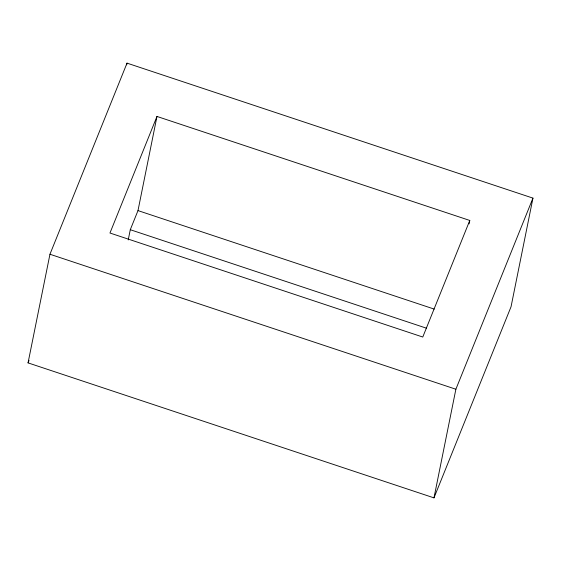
<?xml version="1.0" encoding="UTF-8"?>
<svg xmlns="http://www.w3.org/2000/svg" width="561" height="561" viewBox="0 0 561 561"><rect width="100%" height="100%" fill="white"/><g stroke="black" fill="none" stroke-linecap="round" stroke-linejoin="round"><path stroke-width="0.84" d="M28.05 362.883L49.957 254.245L127.024 63.134L532.95 198.117L511.043 306.755L433.976 497.866L28.05 362.883L29.032 360.457M126.681 64.845L127.024 63.134M128.224 239.933L130.285 229.708L137.992 210.592L156.975 116.443L469.781 220.459L469.087 223.881M433.976 497.866L455.883 389.229L532.95 198.117M156.975 116.443L109.963 233.025L422.77 337.035L469.781 220.459M137.992 210.592L434.2 309.09M130.285 229.708L426.493 328.206M49.957 254.245L455.883 389.229"/></g></svg>
